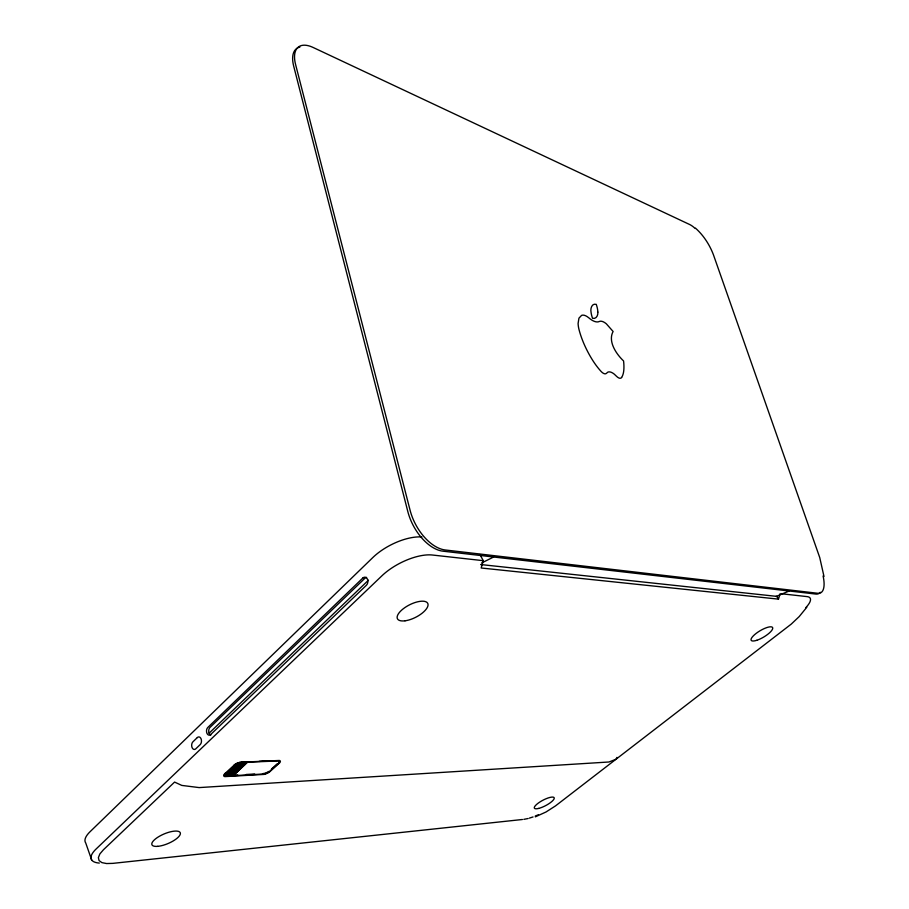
<?xml version="1.0" encoding="UTF-8"?>
<svg xmlns="http://www.w3.org/2000/svg" width="909" height="909" viewBox="0 0 909 909"><rect width="100%" height="100%" fill="white"/><g stroke="black" fill="none" stroke-linecap="round" stroke-linejoin="round"><path stroke-width="1.36" d="M479.929 554.513L483.281 560.671L481.179 568L778.479 599.133L780.172 593.622M617.006 757.39L616.029 759.231L608.95 761.992L199.151 787.592L181.777 785.41L174.585 782.081L103.456 849.745L99.854 853.949L98.377 857.653L99.081 860.607L101.899 862.618L106.603 863.55L112.852 863.368L522.414 819.498M806.806 607.246L799.193 616.597L791.239 624.119L555.558 805.863L546.014 811.987L535.31 816.861M621.597 377.462L621.336 377.792A8.181 3.613 61 0 1 616.643 376.406L614.223 374.11A14.828 6.636 61.2 0 0 607.757 372.179L606.405 373.372A8.295 3.716 60.8 0 1 601.588 371.94L601.019 371.349A38.621 17.055 60.6 0 1 593.009 360.839A53.131 23.27 60.6 0 1 579.26 330.501A24.498 10.874 60.3 0 1 578.101 323.422L578.953 318.139L581.635 315.355A15.873 7.045 60.2 0 1 588.748 317.786A22.009 9.601 59.8 0 0 599.429 321.434A15.612 6.829 60.4 0 1 606.326 323.797L613.098 331.478C607.701 341.477 616.245 353.999 623.563 360.953L623.71 362.305A53.131 23.679 60.3 0 1 623.801 370.224A38.826 17.237 60.5 0 1 621.608 377.474M209.115 733.177L368.463 580.181M228.659 771.162L237.965 763.174L225.102 775.809L239.044 762.821L240.078 762.833L225.852 776.036L225.227 775.65L239.044 762.821M224.932 775.604L224.671 774.877L236.635 763.753M228.875 771.616L237.965 763.174M225.75 775.786L239.976 762.594M241.521 762.446L226.511 776.059L239.76 763.446M227.239 776.025L242.987 762.378L228.704 775.945L242.987 762.378M227.966 775.991L242.26 762.412M228.704 775.945L244.441 762.31L230.159 775.866L242.385 764.208M229.432 775.9L243.714 762.344M230.159 775.866L245.896 762.242L231.613 775.786L245.896 762.242M230.886 775.82L245.169 762.276M231.613 775.786L246.623 762.208L277.654 760.992A4.977 1.784 -24.5 0 1 278.347 763.435L269.757 771.23A4.954 1.761 -24.4 0 1 263.349 774.014L233.068 775.707L245.294 764.071M232.34 775.741L246.623 762.208M233.068 775.707L247.441 762.412M271.473 769.037L277.188 763.833M481.645 562.966L493.632 557.001M236.738 763.992L224.773 775.116M789.194 590.998L776.706 596.202A3.636 3.306 -86.3 0 1 775.866 596.418M535.231 816.055L538.492 814.714M238.056 763.412L239.147 763.06M529.311 818.134L533.06 816.952M523.823 819.35L528.061 818.532M240.078 762.833L240.885 762.731M237.715 774.957L226.409 775.582A5.102 1.841 -23.8 0 1 225.489 773.127M246.191 774.479L254.668 774.014M227.136 775.786L226.421 775.82M227.875 775.752L228.602 775.707M229.329 775.661L230.057 775.627M230.784 775.582L231.522 775.547M232.25 775.502L232.977 775.468M240.794 762.231L252.077 761.708M259.122 761.378L271.814 760.788M241.624 762.685L242.351 762.651M243.089 762.617L243.817 762.583M244.544 762.549L245.271 762.515M245.998 762.481L246.725 762.446M225.852 776.036L226.511 776.059M480.634 564.534L776.684 596.372L778.479 599.133M483.281 560.671L432.411 555.024A38.542 16.498 -27.2 0 0 381.985 575.738L96.172 848.938A34.315 11.681 -22.4 0 0 99.331 863.061M781.524 593.77L807.09 596.611A27.463 8.09 -31.1 0 1 805.874 607.576M695.476 228.148C703.498 235.295 709.52 244.612 713.372 254.611L819.736 557.558L824.009 576.533M91.707 860.05L85.719 842.95A34.11 11.953 -22.2 0 1 90.082 831.701L372.849 557.524A38.269 16.851 -27.1 0 1 421.878 536.98M210.831 735.017A4.181 2.75 -89.1 0 1 208.752 731.665A4.181 2.75 -89.1 0 1 210.013 727.416L364.941 578.238A4.5 3.284 -84.8 0 1 366.554 577.397M268.7 771.446A4.954 1.761 -24.4 0 1 263.144 773.548M234.124 765.105A5.124 1.863 -23.9 0 1 239.726 762.378M278.847 760.788A4.977 1.784 -24.5 0 1 278.768 762.299M695.135 228.454A25.293 9.317 60.2 0 0 689.647 224.512L313.162 47.484A36.155 17.112 53 0 0 295.595 64.528L410.107 510.313A38.905 22.191 61.8 0 0 445.205 549.979L817.873 593.282A27.588 10.828 65.1 0 0 823.088 575.954M299.89 47.075A36.121 17.146 53 0 0 293.687 66.13L407.823 511.562A38.86 22.214 61.8 0 0 442.91 551.172L815.952 594.077A27.565 10.851 65.1 0 0 820.304 592.282M597.827 312.094C598.258 315.184 596.213 319.4 592.532 318.275A19.282 8.386 60.2 0 1 591.055 312.207C590.259 308.844 591.702 303.072 596.236 304.345A19.453 8.511 59.7 0 1 597.702 310.333L597.827 312.094M224.807 773.695L224.091 774.491A6.249 2.261 -23.8 0 0 224.898 776.616L263.962 774.423A6.068 2.159 -24.4 0 0 269.507 772.014L279.904 762.583A6.09 2.182 -24.5 0 0 279.313 760.458L240.34 762.287A6.272 2.284 -23.9 0 0 234.556 764.764L224.807 773.695M197.333 737.563L192.947 741.801A4.159 2.704 -89.3 0 0 192.06 747.528A4.159 2.704 -89.3 0 0 195.776 748.834L200.185 744.607A4.17 2.716 -89.2 0 0 201.082 738.858A4.17 2.716 -89.2 0 0 197.333 737.563M362.793 578.056L207.82 727.461A4.181 2.75 -89 0 0 206.922 733.245A4.181 2.75 -89 0 0 210.706 734.517L366.372 585.294A4.5 3.284 -84.8 0 0 367.35 579.01A4.5 3.284 -84.8 0 0 362.793 578.056M157.791 846.336A15.373 5.181 -23 0 0 180.323 834.03A15.373 5.181 -23 0 0 160.189 835.837A15.373 5.181 -23 0 0 157.791 846.336M538.662 808.419A11.192 3.022 -27.8 0 0 554.24 798.386A11.192 3.022 -27.8 0 0 539.889 801.988A11.192 3.022 -27.8 0 0 538.662 808.419M756.867 640.266A12.453 3.636 -30.8 0 0 772.741 627.994A12.453 3.636 -30.8 0 0 756.061 633.471A12.453 3.636 -30.8 0 0 756.867 640.266M405.016 620.813A16.998 6.954 -27 0 0 428.059 604.678A16.998 6.954 -27 0 0 404.698 607.712A16.998 6.954 -27 0 0 405.016 620.813"/></g></svg>
